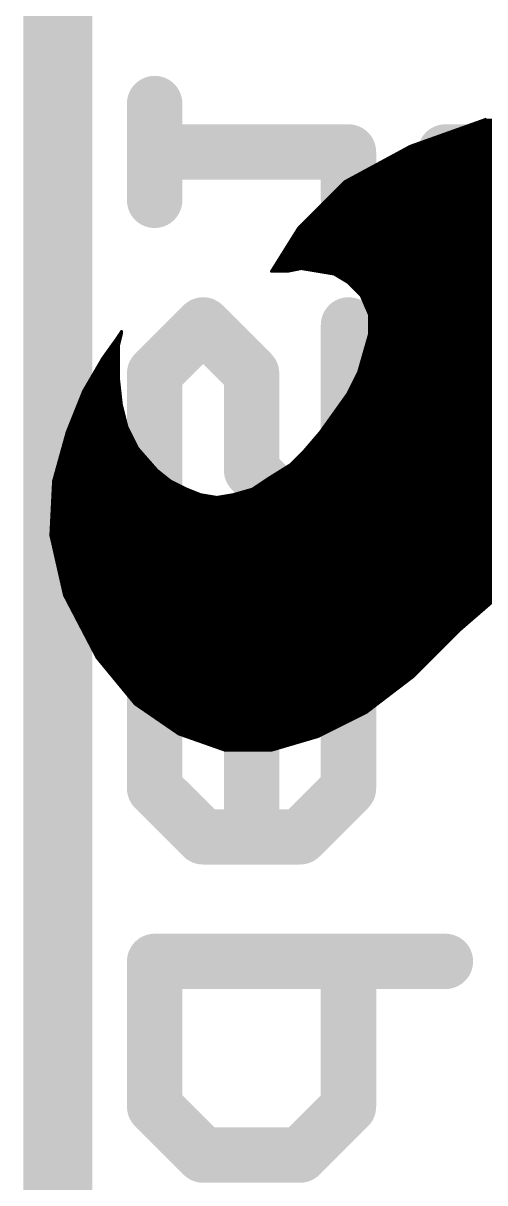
# Model space of a CAD drawing. Extents: x -16 to 96, y -18 to 53.
# Drawn here: x 35.433 to 37.128, y 26.695 to 30.956 of the extents above; entities that cross this region are included whole.
import ezdxf

# ---------------------------------------------------------------- set-up
doc = ezdxf.new("R2010")
doc.units = 0
for name, color, linetype in [('1', 12, 'CONTINUOUS'), ('21', 41, 'CONTINUOUS'), ('22', 40, 'CONTINUOUS')]:
    doc.layers.add(name, color=color, linetype=linetype)

msp = doc.modelspace()

# ---------------------------------------------------------------- linework, layer by layer
at = {"layer": '1', "const_width": 0.254}
msp.add_lwpolyline([(35.56, 35.56), (35.56, 23.4832)], dxfattribs=at)
at = {"layer": '21', "const_width": 0.01}
for points in [[(37.134, 30.604), (36.854, 30.504)], [(37.0948, 30.59), (37.9724, 30.59)], [(37.1228, 30.6), (37.9364, 30.6)], [(36.9828, 30.55), (38.1164, 30.55)], [(37.0108, 30.56), (38.0804, 30.56)], [(37.0388, 30.57), (38.0444, 30.57)], [(37.0668, 30.58), (38.0084, 30.58)], [(36.8708, 30.51), (38.2207, 30.51)], [(36.8988, 30.52), (38.2013, 30.52)], [(36.9268, 30.53), (38.1818, 30.53)], [(36.9548, 30.54), (38.1524, 30.54)], [(36.854, 30.504), (36.614, 30.374)], [(36.7912, 30.47), (38.2986, 30.47)], [(36.8097, 30.48), (38.2792, 30.48)], [(36.8282, 30.49), (38.2597, 30.49)], [(36.8466, 30.5), (38.2402, 30.5)], [(36.6989, 30.42), (38.396, 30.42)], [(36.7174, 30.43), (38.3765, 30.43)], [(36.7358, 30.44), (38.3571, 30.44)], [(36.7543, 30.45), (38.3376, 30.45)], [(36.7728, 30.46), (38.3181, 30.46)], [(36.6251, 30.38), (38.4739, 30.38)], [(36.6435, 30.39), (38.4544, 30.39)], [(36.662, 30.4), (38.435, 30.4)], [(36.6805, 30.41), (38.4155, 30.41)], [(36.614, 30.374), (36.444, 30.204)], [(36.58, 30.34), (38.5491, 30.34)], [(36.59, 30.35), (38.5323, 30.35)], [(36.6, 30.36), (38.5128, 30.36)], [(36.61, 30.37), (38.4934, 30.37)], [(36.54, 30.3), (38.6006, 30.3)], [(36.55, 30.31), (38.5877, 30.31)], [(36.56, 30.32), (38.5749, 30.32)], [(36.57, 30.33), (38.562, 30.33)], [(36.49, 30.25), (38.6649, 30.25)], [(36.5, 30.26), (38.652, 30.26)], [(36.51, 30.27), (38.6391, 30.27)], [(36.52, 30.28), (38.6263, 30.28)], [(36.53, 30.29), (38.6134, 30.29)], [(36.45, 30.21), (38.7163, 30.21)], [(36.46, 30.22), (38.7034, 30.22)], [(36.47, 30.23), (38.6906, 30.23)], [(36.48, 30.24), (38.6777, 30.24)], [(36.444, 30.204), (36.344, 30.044)], [(36.4228, 30.17), (38.7603, 30.17)], [(36.429, 30.18), (38.7496, 30.18)], [(36.4353, 30.19), (38.7389, 30.19)], [(36.4415, 30.2), (38.7283, 30.2)], [(36.3978, 30.13), (38.8029, 30.13)], [(36.404, 30.14), (38.7923, 30.14)], [(36.4103, 30.15), (38.7816, 30.15)], [(36.4165, 30.16), (38.7709, 30.16)], [(36.3665, 30.08), (38.8563, 30.08)], [(36.3728, 30.09), (38.8456, 30.09)], [(36.379, 30.1), (38.8349, 30.1)], [(36.3852, 30.11), (38.8243, 30.11)], [(36.3915, 30.12), (38.8136, 30.12)], [(36.344, 30.044), (36.354, 30.044)], [(36.3478, 30.05), (36.434, 30.05)], [(36.354, 30.06), (38.8776, 30.06)], [(36.354, 30.044), (36.404, 30.044)], [(36.3603, 30.07), (38.8669, 30.07)], [(36.404, 30.044), (36.454, 30.054)], [(36.454, 30.054), (36.514, 30.044)], [(36.478, 30.05), (38.8871, 30.05)], [(36.514, 30.044), (36.574, 30.034)], [(36.538, 30.04), (38.8947, 30.04)], [(36.574, 30.034), (36.624, 30.004)], [(36.5807, 30.03), (38.9024, 30.03)], [(36.5973, 30.02), (38.91, 30.02)], [(36.614, 30.01), (38.9177, 30.01)], [(36.624, 30.004), (36.674, 29.954)], [(36.628, 30), (38.9253, 30)], [(36.638, 29.99), (38.9329, 29.99)], [(36.648, 29.98), (38.9406, 29.98)], [(36.658, 29.97), (38.9482, 29.97)], [(36.668, 29.96), (38.9559, 29.96)], [(36.674, 29.954), (36.704, 29.884)], [(36.6757, 29.95), (38.9635, 29.95)], [(36.68, 29.94), (38.9712, 29.94)], [(36.6843, 29.93), (38.9788, 29.93)], [(36.6886, 29.92), (38.9865, 29.92)], [(36.6929, 29.91), (38.9941, 29.91)], [(36.6971, 29.9), (39.0018, 29.9)], [(36.7014, 29.89), (39.0094, 29.89)], [(36.704, 29.884), (36.704, 29.814)], [(36.704, 29.88), (39.0165, 29.88)], [(36.704, 29.87), (39.0228, 29.87)], [(35.794, 29.824), (35.774, 29.794)], [(35.794, 29.814), (35.794, 29.824)], [(36.704, 29.86), (39.0292, 29.86)], [(36.704, 29.85), (39.0355, 29.85)], [(36.704, 29.84), (39.0418, 29.84)], [(36.704, 29.83), (39.0481, 29.83)], [(35.774, 29.794), (35.724, 29.724)], [(35.764, 29.78), (35.7855, 29.78)], [(35.7711, 29.79), (35.788, 29.79)], [(35.778, 29.8), (35.7905, 29.8)], [(35.784, 29.774), (35.794, 29.814)], [(35.7847, 29.81), (35.793, 29.81)], [(35.7913, 29.82), (35.794, 29.82)], [(36.704, 29.814), (36.684, 29.744)], [(36.6943, 29.78), (39.0797, 29.78)], [(36.6971, 29.79), (39.0734, 29.79)], [(36.7, 29.8), (39.0671, 29.8)], [(36.7029, 29.81), (39.0607, 29.81)], [(36.704, 29.82), (39.0544, 29.82)], [(35.7354, 29.74), (35.784, 29.74)], [(35.7426, 29.75), (35.784, 29.75)], [(35.7497, 29.76), (35.784, 29.76)], [(35.7569, 29.77), (35.784, 29.77)], [(35.784, 29.644), (35.784, 29.774)], [(36.684, 29.744), (36.664, 29.674)], [(36.6829, 29.74), (39.105, 29.74)], [(36.6857, 29.75), (39.0986, 29.75)], [(36.6886, 29.76), (39.0923, 29.76)], [(36.6914, 29.77), (39.086, 29.77)], [(35.724, 29.724), (35.654, 29.604)], [(35.71, 29.7), (35.784, 29.7)], [(35.7158, 29.71), (35.784, 29.71)], [(35.7217, 29.72), (35.784, 29.72)], [(35.7283, 29.73), (35.784, 29.73)], [(36.6714, 29.7), (39.1302, 29.7)], [(36.6743, 29.71), (39.1239, 29.71)], [(36.6771, 29.72), (39.1176, 29.72)], [(36.68, 29.73), (39.1113, 29.73)], [(35.6867, 29.66), (35.784, 29.66)], [(35.6925, 29.67), (35.784, 29.67)], [(35.6983, 29.68), (35.784, 29.68)], [(35.7042, 29.69), (35.784, 29.69)], [(36.664, 29.674), (36.624, 29.594)], [(36.657, 29.66), (39.1493, 29.66)], [(36.662, 29.67), (39.1448, 29.67)], [(36.6657, 29.68), (39.1403, 29.68)], [(36.6686, 29.69), (39.1358, 29.69)], [(35.6575, 29.61), (35.7878, 29.61)], [(35.6633, 29.62), (35.7867, 29.62)], [(35.6692, 29.63), (35.7856, 29.63)], [(35.675, 29.64), (35.7844, 29.64)], [(35.6808, 29.65), (35.784, 29.65)], [(35.794, 29.554), (35.784, 29.644)], [(36.632, 29.61), (39.1718, 29.61)], [(36.637, 29.62), (39.1673, 29.62)], [(36.642, 29.63), (39.1628, 29.63)], [(36.647, 29.64), (39.1583, 29.64)], [(36.652, 29.65), (39.1538, 29.65)], [(35.654, 29.604), (35.594, 29.454)], [(35.6404, 29.57), (35.7922, 29.57)], [(35.6444, 29.58), (35.7911, 29.58)], [(35.6484, 29.59), (35.79, 29.59)], [(35.6524, 29.6), (35.7889, 29.6)], [(36.624, 29.594), (36.574, 29.524)], [(36.6069, 29.57), (39.1898, 29.57)], [(36.614, 29.58), (39.1853, 29.58)], [(36.6211, 29.59), (39.1808, 29.59)], [(36.627, 29.6), (39.1763, 29.6)], [(35.6244, 29.53), (35.8, 29.53)], [(35.6284, 29.54), (35.7975, 29.54)], [(35.6324, 29.55), (35.795, 29.55)], [(35.6364, 29.56), (35.7933, 29.56)], [(35.814, 29.474), (35.794, 29.554)], [(36.574, 29.524), (36.524, 29.454)], [(36.5783, 29.53), (39.2078, 29.53)], [(36.5854, 29.54), (39.2033, 29.54)], [(36.5926, 29.55), (39.1988, 29.55)], [(36.5997, 29.56), (39.1943, 29.56)], [(35.6084, 29.49), (35.81, 29.49)], [(35.6124, 29.5), (35.8075, 29.5)], [(35.6164, 29.51), (35.805, 29.51)], [(35.6204, 29.52), (35.8025, 29.52)], [(36.5497, 29.49), (39.2251, 29.49)], [(36.5569, 29.5), (39.2213, 29.5)], [(36.564, 29.51), (39.2168, 29.51)], [(36.5711, 29.52), (39.2123, 29.52)], [(35.594, 29.454), (35.544, 29.274)], [(35.5901, 29.44), (35.831, 29.44)], [(35.5929, 29.45), (35.826, 29.45)], [(35.5964, 29.46), (35.821, 29.46)], [(35.6004, 29.47), (35.816, 29.47)], [(35.6044, 29.48), (35.8125, 29.48)], [(35.854, 29.394), (35.814, 29.474)], [(36.524, 29.454), (36.464, 29.384)], [(36.512, 29.44), (39.2387, 29.44)], [(36.5206, 29.45), (39.236, 29.45)], [(36.5283, 29.46), (39.2333, 29.46)], [(36.5354, 29.47), (39.2305, 29.47)], [(36.5426, 29.48), (39.2278, 29.48)], [(35.579, 29.4), (35.851, 29.4)], [(35.5818, 29.41), (35.846, 29.41)], [(35.5846, 29.42), (35.841, 29.42)], [(35.5873, 29.43), (35.836, 29.43)], [(36.4777, 29.4), (39.2496, 29.4)], [(36.4863, 29.41), (39.2469, 29.41)], [(36.4949, 29.42), (39.2442, 29.42)], [(36.5034, 29.43), (39.2415, 29.43)], [(35.5679, 29.36), (35.8837, 29.36)], [(35.5707, 29.37), (35.875, 29.37)], [(35.5734, 29.38), (35.8663, 29.38)], [(35.5762, 29.39), (35.8575, 29.39)], [(35.924, 29.314), (35.854, 29.394)], [(36.464, 29.384), (36.414, 29.334)], [(36.44, 29.36), (39.2605, 29.36)], [(36.45, 29.37), (39.2578, 29.37)], [(36.46, 29.38), (39.2551, 29.38)], [(36.4691, 29.39), (39.2524, 29.39)], [(35.5568, 29.32), (35.9188, 29.32)], [(35.5596, 29.33), (35.91, 29.33)], [(35.5623, 29.34), (35.9013, 29.34)], [(35.5651, 29.35), (35.8925, 29.35)], [(35.974, 29.274), (35.924, 29.314)], [(36.414, 29.334), (36.334, 29.284)], [(36.3916, 29.32), (39.2715, 29.32)], [(36.4076, 29.33), (39.2687, 29.33)], [(36.42, 29.34), (39.266, 29.34)], [(36.43, 29.35), (39.2633, 29.35)], [(35.544, 29.274), (35.534, 29.074)], [(35.5438, 29.27), (35.982, 29.27)], [(35.5457, 29.28), (35.9665, 29.28)], [(35.5484, 29.29), (35.954, 29.29)], [(35.5512, 29.3), (35.9415, 29.3)], [(35.554, 29.31), (35.929, 29.31)], [(36.034, 29.244), (35.974, 29.274)], [(36.334, 29.284), (36.274, 29.244)], [(36.313, 29.27), (39.2845, 29.27)], [(36.328, 29.28), (39.2824, 29.28)], [(36.3436, 29.29), (39.2796, 29.29)], [(36.3596, 29.3), (39.2769, 29.3)], [(36.3756, 29.31), (39.2742, 29.31)], [(35.5418, 29.23), (36.069, 29.23)], [(35.5423, 29.24), (36.044, 29.24)], [(35.5428, 29.25), (36.022, 29.25)], [(35.5433, 29.26), (36.002, 29.26)], [(36.084, 29.224), (36.034, 29.244)], [(36.274, 29.244), (36.204, 29.224)], [(36.225, 29.23), (39.2895, 29.23)], [(36.26, 29.24), (39.2883, 29.24)], [(36.283, 29.25), (39.287, 29.25)], [(36.298, 29.26), (39.2858, 29.26)], [(35.5398, 29.19), (39.2945, 29.19)], [(35.5403, 29.2), (39.2933, 29.2)], [(35.5408, 29.21), (39.292, 29.21)], [(35.5413, 29.22), (36.108, 29.22)], [(36.144, 29.214), (36.084, 29.224)], [(36.204, 29.224), (36.144, 29.214)], [(36.18, 29.22), (39.2908, 29.22)], [(35.5378, 29.15), (39.2995, 29.15)], [(35.5383, 29.16), (39.2983, 29.16)], [(35.5388, 29.17), (39.297, 29.17)], [(35.5393, 29.18), (39.2958, 29.18)], [(35.5353, 29.1), (39.3058, 29.1)], [(35.5358, 29.11), (39.3045, 29.11)], [(35.5363, 29.12), (39.3032, 29.12)], [(35.5368, 29.13), (39.302, 29.13)], [(35.5373, 29.14), (39.3008, 29.14)], [(35.534, 29.074), (35.584, 28.854)], [(35.5343, 29.08), (39.3083, 29.08)], [(35.5348, 29.09), (39.307, 29.09)], [(35.5349, 29.07), (39.3095, 29.07)], [(35.5372, 29.06), (39.3107, 29.06)], [(35.5395, 29.05), (39.312, 29.05)], [(35.5417, 29.04), (39.3133, 29.04)], [(35.544, 29.03), (39.314, 29.03)], [(35.5463, 29.02), (39.314, 29.02)], [(35.5485, 29.01), (39.314, 29.01)], [(35.5508, 29), (39.314, 29)], [(35.5531, 28.99), (39.314, 28.99)], [(35.5554, 28.98), (39.314, 28.98)], [(35.5576, 28.97), (39.314, 28.97)], [(35.5599, 28.96), (39.314, 28.96)], [(35.5622, 28.95), (39.314, 28.95)], [(35.5645, 28.94), (39.314, 28.94)], [(35.5667, 28.93), (39.314, 28.93)], [(35.569, 28.92), (37.3254, 28.92)], [(35.5713, 28.91), (37.304, 28.91)], [(35.5735, 28.9), (37.2826, 28.9)], [(35.5758, 28.89), (37.2611, 28.89)], [(35.5781, 28.88), (37.2397, 28.88)], [(35.5804, 28.87), (37.2183, 28.87)], [(35.5826, 28.86), (37.1969, 28.86)], [(35.584, 28.854), (35.704, 28.624)], [(35.5861, 28.85), (37.1794, 28.85)], [(37.034, 28.724), (37.184, 28.854)], [(35.5913, 28.84), (37.1678, 28.84)], [(35.5965, 28.83), (37.1563, 28.83)], [(35.6017, 28.82), (37.1448, 28.82)], [(35.607, 28.81), (37.1332, 28.81)], [(35.6122, 28.8), (37.1217, 28.8)], [(35.6174, 28.79), (37.1102, 28.79)], [(35.6226, 28.78), (37.0986, 28.78)], [(35.6278, 28.77), (37.0871, 28.77)], [(35.633, 28.76), (37.0755, 28.76)], [(35.6383, 28.75), (37.064, 28.75)], [(35.6435, 28.74), (37.0525, 28.74)], [(35.6487, 28.73), (37.0409, 28.73)], [(35.6539, 28.72), (37.03, 28.72)], [(36.864, 28.554), (37.034, 28.724)], [(35.6591, 28.71), (37.02, 28.71)], [(35.6643, 28.7), (37.01, 28.7)], [(35.6696, 28.69), (37, 28.69)], [(35.6748, 28.68), (36.99, 28.68)], [(35.68, 28.67), (36.98, 28.67)], [(35.6852, 28.66), (36.97, 28.66)], [(35.6904, 28.65), (36.96, 28.65)], [(35.6957, 28.64), (36.95, 28.64)], [(35.7009, 28.63), (36.94, 28.63)], [(35.704, 28.624), (35.844, 28.454)], [(35.7073, 28.62), (36.93, 28.62)], [(35.7155, 28.61), (36.92, 28.61)], [(35.7238, 28.6), (36.91, 28.6)], [(35.732, 28.59), (36.9, 28.59)], [(35.7402, 28.58), (36.89, 28.58)], [(35.7485, 28.57), (36.88, 28.57)], [(35.7567, 28.56), (36.87, 28.56)], [(35.7649, 28.55), (36.8588, 28.55)], [(36.694, 28.424), (36.864, 28.554)], [(35.7732, 28.54), (36.8457, 28.54)], [(35.7814, 28.53), (36.8326, 28.53)], [(35.7896, 28.52), (36.8195, 28.52)], [(35.7979, 28.51), (36.8065, 28.51)], [(35.8061, 28.5), (36.7934, 28.5)], [(35.8144, 28.49), (36.7803, 28.49)], [(35.8226, 28.48), (36.7672, 28.48)], [(35.8308, 28.47), (36.7542, 28.47)], [(35.8391, 28.46), (36.7411, 28.46)], [(35.844, 28.454), (36.004, 28.344)], [(35.8498, 28.45), (36.728, 28.45)], [(35.8644, 28.44), (36.7149, 28.44)], [(35.8789, 28.43), (36.7018, 28.43)], [(35.8935, 28.42), (36.686, 28.42)], [(36.514, 28.334), (36.694, 28.424)], [(35.908, 28.41), (36.666, 28.41)], [(35.9225, 28.4), (36.646, 28.4)], [(35.9371, 28.39), (36.626, 28.39)], [(35.9516, 28.38), (36.606, 28.38)], [(35.9662, 28.37), (36.586, 28.37)], [(35.9807, 28.36), (36.566, 28.36)], [(35.9953, 28.35), (36.546, 28.35)], [(36.004, 28.344), (36.174, 28.284)], [(36.0153, 28.34), (36.526, 28.34)], [(36.344, 28.284), (36.514, 28.334)], [(36.0437, 28.33), (36.5004, 28.33)], [(36.072, 28.32), (36.4664, 28.32)], [(36.1003, 28.31), (36.4324, 28.31)], [(36.1287, 28.3), (36.3984, 28.3)], [(36.157, 28.29), (36.3644, 28.29)], [(36.174, 28.284), (36.344, 28.284)]]:
    msp.add_lwpolyline(points, dxfattribs=at)
at = {"layer": '21', "const_width": 0.005}
for points in [[(37.0948, 30.5925, 1), (37.0948, 30.5875)], [(37.1228, 30.6025, 1), (37.1228, 30.5975)], [(36.9828, 30.5525, 1), (36.9828, 30.5475)], [(37.0108, 30.5625, 1), (37.0108, 30.5575)], [(37.0388, 30.5725, 1), (37.0388, 30.5675)], [(37.0668, 30.5825, 1), (37.0668, 30.5775)], [(36.8708, 30.5125, 1), (36.8708, 30.5075)], [(36.8988, 30.5225, 1), (36.8988, 30.5175)], [(36.9268, 30.5325, 1), (36.9268, 30.5275)], [(36.9548, 30.5425, 1), (36.9548, 30.5375)], [(36.7912, 30.4725, 1), (36.7912, 30.4675)], [(36.8097, 30.4825, 1), (36.8097, 30.4775)], [(36.8282, 30.4925, 1), (36.8282, 30.4875)], [(36.8466, 30.5025, 1), (36.8466, 30.4975)], [(36.8532, 30.5064, 1), (36.8548, 30.5016)], [(36.8552, 30.5018, 1), (36.8528, 30.5062)], [(36.6989, 30.4225, 1), (36.6989, 30.4175)], [(36.7174, 30.4325, 1), (36.7174, 30.4275)], [(36.7358, 30.4425, 1), (36.7358, 30.4375)], [(36.7543, 30.4525, 1), (36.7543, 30.4475)], [(36.7728, 30.4625, 1), (36.7728, 30.4575)], [(36.6251, 30.3825, 1), (36.6251, 30.3775)], [(36.6435, 30.3925, 1), (36.6435, 30.3875)], [(36.662, 30.4025, 1), (36.662, 30.3975)], [(36.6805, 30.4125, 1), (36.6805, 30.4075)], [(36.58, 30.3425, 1), (36.58, 30.3375)], [(36.59, 30.3525, 1), (36.59, 30.3475)], [(36.6, 30.3625, 1), (36.6, 30.3575)], [(36.61, 30.3725, 1), (36.61, 30.3675)], [(36.6128, 30.3762, 1), (36.6152, 30.3718)], [(36.6158, 30.3722, 1), (36.6122, 30.3758)], [(36.54, 30.3025, 1), (36.54, 30.2975)], [(36.55, 30.3125, 1), (36.55, 30.3075)], [(36.56, 30.3225, 1), (36.56, 30.3175)], [(36.57, 30.3325, 1), (36.57, 30.3275)], [(36.49, 30.2525, 1), (36.49, 30.2475)], [(36.5, 30.2625, 1), (36.5, 30.2575)], [(36.51, 30.2725, 1), (36.51, 30.2675)], [(36.52, 30.2825, 1), (36.52, 30.2775)], [(36.53, 30.2925, 1), (36.53, 30.2875)], [(36.45, 30.2125, 1), (36.45, 30.2075)], [(36.46, 30.2225, 1), (36.46, 30.2175)], [(36.47, 30.2325, 1), (36.47, 30.2275)], [(36.48, 30.2425, 1), (36.48, 30.2375)], [(36.4228, 30.1725, 1), (36.4228, 30.1675)], [(36.429, 30.1825, 1), (36.429, 30.1775)], [(36.4353, 30.1925, 1), (36.4353, 30.1875)], [(36.4415, 30.2025, 1), (36.4415, 30.1975)], [(36.4422, 30.2058, 1), (36.4458, 30.2022)], [(36.4461, 30.2027, 1), (36.4419, 30.2053)], [(36.3978, 30.1325, 1), (36.3978, 30.1275)], [(36.404, 30.1425, 1), (36.404, 30.1375)], [(36.4103, 30.1525, 1), (36.4103, 30.1475)], [(36.4165, 30.1625, 1), (36.4165, 30.1575)], [(36.3665, 30.0825, 1), (36.3665, 30.0775)], [(36.3728, 30.0925, 1), (36.3728, 30.0875)], [(36.379, 30.1025, 1), (36.379, 30.0975)], [(36.3852, 30.1125, 1), (36.3852, 30.1075)], [(36.3915, 30.1225, 1), (36.3915, 30.1175)], [(36.344, 30.0465, 1), (36.344, 30.0415)], [(36.3419, 30.0453, 1), (36.3461, 30.0427)], [(36.3478, 30.0525, 1), (36.3478, 30.0475)], [(36.354, 30.0625, 1), (36.354, 30.0575)], [(36.354, 30.0465, 1), (36.354, 30.0415)], [(36.354, 30.0415, 1), (36.354, 30.0465)], [(36.3603, 30.0725, 1), (36.3603, 30.0675)], [(36.4035, 30.0465, 1), (36.4045, 30.0415)], [(36.404, 30.0415, 1), (36.404, 30.0465)], [(36.434, 30.0475, 1), (36.434, 30.0525)], [(36.4544, 30.0565, 1), (36.4536, 30.0515)], [(36.4545, 30.0515, 1), (36.4535, 30.0565)], [(36.478, 30.0525, 1), (36.478, 30.0475)], [(36.5144, 30.0465, 1), (36.5136, 30.0415)], [(36.5136, 30.0415, 1), (36.5144, 30.0465)], [(36.538, 30.0425, 1), (36.538, 30.0375)], [(36.5753, 30.0361, 1), (36.5727, 30.0319)], [(36.5736, 30.0315, 1), (36.5744, 30.0365)], [(36.5807, 30.0325, 1), (36.5807, 30.0275)], [(36.5973, 30.0225, 1), (36.5973, 30.0175)], [(36.614, 30.0125, 1), (36.614, 30.0075)], [(36.6258, 30.0058, 1), (36.6222, 30.0022)], [(36.6227, 30.0019, 1), (36.6253, 30.0061)], [(36.628, 30.0025, 1), (36.628, 29.9975)], [(36.638, 29.9925, 1), (36.638, 29.9875)], [(36.648, 29.9825, 1), (36.648, 29.9775)], [(36.658, 29.9725, 1), (36.658, 29.9675)], [(36.668, 29.9625, 1), (36.668, 29.9575)], [(36.6763, 29.955, 1), (36.6717, 29.953)], [(36.6722, 29.9522, 1), (36.6758, 29.9558)], [(36.6757, 29.9525, 1), (36.6757, 29.9475)], [(36.68, 29.9425, 1), (36.68, 29.9375)], [(36.6843, 29.9325, 1), (36.6843, 29.9275)], [(36.6886, 29.9225, 1), (36.6886, 29.9175)], [(36.6929, 29.9125, 1), (36.6929, 29.9075)], [(36.6971, 29.9025, 1), (36.6971, 29.8975)], [(36.7014, 29.8925, 1), (36.7014, 29.8875)], [(36.7065, 29.884, 1), (36.7015, 29.884)], [(36.704, 29.8825, 1), (36.704, 29.8775)], [(36.704, 29.8725, 1), (36.704, 29.8675)], [(36.7017, 29.883, 1), (36.7063, 29.885)], [(35.7965, 29.824, 1), (35.7915, 29.824)], [(35.7961, 29.8226, 1), (35.7919, 29.8254)], [(36.704, 29.8625, 1), (36.704, 29.8575)], [(36.704, 29.8525, 1), (36.704, 29.8475)], [(36.704, 29.8425, 1), (36.704, 29.8375)], [(36.704, 29.8325, 1), (36.704, 29.8275)], [(35.764, 29.7825, 1), (35.764, 29.7775)], [(35.7711, 29.7925, 1), (35.7711, 29.7875)], [(35.7719, 29.7954, 1), (35.7761, 29.7926)], [(35.776, 29.7925, 1), (35.772, 29.7955)], [(35.778, 29.8025, 1), (35.778, 29.7975)], [(35.7847, 29.8125, 1), (35.7847, 29.8075)], [(35.7855, 29.7775, 1), (35.7855, 29.7825)], [(35.788, 29.7875, 1), (35.788, 29.7925)], [(35.7913, 29.8225, 1), (35.7913, 29.8175)], [(35.7905, 29.7975, 1), (35.7905, 29.8025)], [(35.7915, 29.814, 1), (35.7965, 29.814)], [(35.7964, 29.8134, 1), (35.7916, 29.8146)], [(35.793, 29.8075, 1), (35.793, 29.8125)], [(35.794, 29.8175, 1), (35.794, 29.8225)], [(36.6943, 29.7825, 1), (36.6943, 29.7775)], [(36.6971, 29.7925, 1), (36.6971, 29.7875)], [(36.7, 29.8025, 1), (36.7, 29.7975)], [(36.7029, 29.8125, 1), (36.7029, 29.8075)], [(36.704, 29.8225, 1), (36.704, 29.8175)], [(36.7015, 29.814, 1), (36.7065, 29.814)], [(36.7064, 29.8133, 1), (36.7016, 29.8147)], [(35.7354, 29.7425, 1), (35.7354, 29.7375)], [(35.7426, 29.7525, 1), (35.7426, 29.7475)], [(35.7497, 29.7625, 1), (35.7497, 29.7575)], [(35.7569, 29.7725, 1), (35.7569, 29.7675)], [(35.7865, 29.774, 1), (35.7815, 29.774)], [(35.7816, 29.7746, 1), (35.7864, 29.7734)], [(35.784, 29.7675, 1), (35.784, 29.7725)], [(35.784, 29.7575, 1), (35.784, 29.7625)], [(35.784, 29.7475, 1), (35.784, 29.7525)], [(35.784, 29.7375, 1), (35.784, 29.7425)], [(36.6829, 29.7425, 1), (36.6829, 29.7375)], [(36.6816, 29.7447, 1), (36.6864, 29.7433)], [(36.6864, 29.7433, 1), (36.6816, 29.7447)], [(36.6857, 29.7525, 1), (36.6857, 29.7475)], [(36.6886, 29.7625, 1), (36.6886, 29.7575)], [(36.6914, 29.7725, 1), (36.6914, 29.7675)], [(35.71, 29.7025, 1), (35.71, 29.6975)], [(35.7158, 29.7125, 1), (35.7158, 29.7075)], [(35.7217, 29.7225, 1), (35.7217, 29.7175)], [(35.722, 29.7255, 1), (35.726, 29.7225)], [(35.7262, 29.7227, 1), (35.7218, 29.7253)], [(35.7283, 29.7325, 1), (35.7283, 29.7275)], [(35.784, 29.7275, 1), (35.784, 29.7325)], [(35.784, 29.7175, 1), (35.784, 29.7225)], [(35.784, 29.7075, 1), (35.784, 29.7125)], [(35.784, 29.6975, 1), (35.784, 29.7025)], [(36.6714, 29.7025, 1), (36.6714, 29.6975)], [(36.6743, 29.7125, 1), (36.6743, 29.7075)], [(36.6771, 29.7225, 1), (36.6771, 29.7175)], [(36.68, 29.7325, 1), (36.68, 29.7275)], [(35.6867, 29.6625, 1), (35.6867, 29.6575)], [(35.6925, 29.6725, 1), (35.6925, 29.6675)], [(35.6983, 29.6825, 1), (35.6983, 29.6775)], [(35.7042, 29.6925, 1), (35.7042, 29.6875)], [(35.784, 29.6875, 1), (35.784, 29.6925)], [(35.784, 29.6775, 1), (35.784, 29.6825)], [(35.784, 29.6675, 1), (35.784, 29.6725)], [(35.784, 29.6575, 1), (35.784, 29.6625)], [(36.657, 29.6625, 1), (36.657, 29.6575)], [(36.662, 29.6725, 1), (36.662, 29.6675)], [(36.6616, 29.6747, 1), (36.6664, 29.6733)], [(36.6662, 29.6729, 1), (36.6618, 29.6751)], [(36.6657, 29.6825, 1), (36.6657, 29.6775)], [(36.6686, 29.6925, 1), (36.6686, 29.6875)], [(35.6575, 29.6125, 1), (35.6575, 29.6075)], [(35.6633, 29.6225, 1), (35.6633, 29.6175)], [(35.6692, 29.6325, 1), (35.6692, 29.6275)], [(35.675, 29.6425, 1), (35.675, 29.6375)], [(35.6808, 29.6525, 1), (35.6808, 29.6475)], [(35.7865, 29.6443, 1), (35.7815, 29.6437)], [(35.7815, 29.644, 1), (35.7865, 29.644)], [(35.784, 29.6475, 1), (35.784, 29.6525)], [(35.7844, 29.6375, 1), (35.7844, 29.6425)], [(35.7856, 29.6275, 1), (35.7856, 29.6325)], [(35.7867, 29.6175, 1), (35.7867, 29.6225)], [(35.7878, 29.6075, 1), (35.7878, 29.6125)], [(36.632, 29.6125, 1), (36.632, 29.6075)], [(36.637, 29.6225, 1), (36.637, 29.6175)], [(36.642, 29.6325, 1), (36.642, 29.6275)], [(36.647, 29.6425, 1), (36.647, 29.6375)], [(36.652, 29.6525, 1), (36.652, 29.6475)], [(35.6404, 29.5725, 1), (35.6404, 29.5675)], [(35.6444, 29.5825, 1), (35.6444, 29.5775)], [(35.6484, 29.5925, 1), (35.6484, 29.5875)], [(35.6524, 29.6025, 1), (35.6524, 29.5975)], [(35.6518, 29.6053, 1), (35.6562, 29.6027)], [(35.6563, 29.6031, 1), (35.6517, 29.6049)], [(35.7889, 29.5975, 1), (35.7889, 29.6025)], [(35.79, 29.5875, 1), (35.79, 29.5925)], [(35.7911, 29.5775, 1), (35.7911, 29.5825)], [(35.7922, 29.5675, 1), (35.7922, 29.5725)], [(36.6069, 29.5725, 1), (36.6069, 29.5675)], [(36.614, 29.5825, 1), (36.614, 29.5775)], [(36.6211, 29.5925, 1), (36.6211, 29.5875)], [(36.6218, 29.5951, 1), (36.6262, 29.5929)], [(36.626, 29.5925, 1), (36.622, 29.5955)], [(36.627, 29.6025, 1), (36.627, 29.5975)], [(35.6244, 29.5325, 1), (35.6244, 29.5275)], [(35.6284, 29.5425, 1), (35.6284, 29.5375)], [(35.6324, 29.5525, 1), (35.6324, 29.5475)], [(35.6364, 29.5625, 1), (35.6364, 29.5575)], [(35.7964, 29.5546, 1), (35.7916, 29.5534)], [(35.7915, 29.5537, 1), (35.7965, 29.5543)], [(35.7933, 29.5575, 1), (35.7933, 29.5625)], [(35.795, 29.5475, 1), (35.795, 29.5525)], [(35.7975, 29.5375, 1), (35.7975, 29.5425)], [(35.8, 29.5275, 1), (35.8, 29.5325)], [(36.576, 29.5225, 1), (36.572, 29.5255)], [(36.5783, 29.5325, 1), (36.5783, 29.5275)], [(36.5854, 29.5425, 1), (36.5854, 29.5375)], [(36.5926, 29.5525, 1), (36.5926, 29.5475)], [(36.5997, 29.5625, 1), (36.5997, 29.5575)], [(35.6084, 29.4925, 1), (35.6084, 29.4875)], [(35.6124, 29.5025, 1), (35.6124, 29.4975)], [(35.6164, 29.5125, 1), (35.6164, 29.5075)], [(35.6204, 29.5225, 1), (35.6204, 29.5175)], [(35.8025, 29.5175, 1), (35.8025, 29.5225)], [(35.805, 29.5075, 1), (35.805, 29.5125)], [(35.8075, 29.4975, 1), (35.8075, 29.5025)], [(35.81, 29.4875, 1), (35.81, 29.4925)], [(36.5497, 29.4925, 1), (36.5497, 29.4875)], [(36.5569, 29.5025, 1), (36.5569, 29.4975)], [(36.564, 29.5125, 1), (36.564, 29.5075)], [(36.5711, 29.5225, 1), (36.5711, 29.5175)], [(36.572, 29.5255, 1), (36.576, 29.5225)], [(35.5901, 29.4425, 1), (35.5901, 29.4375)], [(35.5929, 29.4525, 1), (35.5929, 29.4475)], [(35.5917, 29.4549, 1), (35.5963, 29.4531)], [(35.5964, 29.4533, 1), (35.5916, 29.4547)], [(35.5964, 29.4625, 1), (35.5964, 29.4575)], [(35.6004, 29.4725, 1), (35.6004, 29.4675)], [(35.6044, 29.4825, 1), (35.6044, 29.4775)], [(35.8162, 29.4751, 1), (35.8118, 29.4729)], [(35.8116, 29.4734, 1), (35.8164, 29.4746)], [(35.8125, 29.4775, 1), (35.8125, 29.4825)], [(35.816, 29.4675, 1), (35.816, 29.4725)], [(35.821, 29.4575, 1), (35.821, 29.4625)], [(35.826, 29.4475, 1), (35.826, 29.4525)], [(35.831, 29.4375, 1), (35.831, 29.4425)], [(36.512, 29.4425, 1), (36.512, 29.4375)], [(36.5206, 29.4525, 1), (36.5206, 29.4475)], [(36.522, 29.4555, 1), (36.526, 29.4525)], [(36.5259, 29.4524, 1), (36.5221, 29.4556)], [(36.5283, 29.4625, 1), (36.5283, 29.4575)], [(36.5354, 29.4725, 1), (36.5354, 29.4675)], [(36.5426, 29.4825, 1), (36.5426, 29.4775)], [(35.579, 29.4025, 1), (35.579, 29.3975)], [(35.5818, 29.4125, 1), (35.5818, 29.4075)], [(35.5846, 29.4225, 1), (35.5846, 29.4175)], [(35.5873, 29.4325, 1), (35.5873, 29.4275)], [(35.836, 29.4275, 1), (35.836, 29.4325)], [(35.841, 29.4175, 1), (35.841, 29.4225)], [(35.846, 29.4075, 1), (35.846, 29.4125)], [(35.851, 29.3975, 1), (35.851, 29.4025)], [(36.4777, 29.4025, 1), (36.4777, 29.3975)], [(36.4863, 29.4125, 1), (36.4863, 29.4075)], [(36.4949, 29.4225, 1), (36.4949, 29.4175)], [(36.5034, 29.4325, 1), (36.5034, 29.4275)], [(35.5679, 29.3625, 1), (35.5679, 29.3575)], [(35.5707, 29.3725, 1), (35.5707, 29.3675)], [(35.5734, 29.3825, 1), (35.5734, 29.3775)], [(35.5762, 29.3925, 1), (35.5762, 29.3875)], [(35.8559, 29.3956, 1), (35.8521, 29.3924)], [(35.8518, 29.3929, 1), (35.8562, 29.3951)], [(35.8575, 29.3875, 1), (35.8575, 29.3925)], [(35.8663, 29.3775, 1), (35.8663, 29.3825)], [(35.875, 29.3675, 1), (35.875, 29.3725)], [(35.8837, 29.3575, 1), (35.8837, 29.3625)], [(36.44, 29.3625, 1), (36.44, 29.3575)], [(36.45, 29.3725, 1), (36.45, 29.3675)], [(36.46, 29.3825, 1), (36.46, 29.3775)], [(36.4621, 29.3856, 1), (36.4659, 29.3824)], [(36.4658, 29.3822, 1), (36.4622, 29.3858)], [(36.4691, 29.3925, 1), (36.4691, 29.3875)], [(35.5568, 29.3225, 1), (35.5568, 29.3175)], [(35.5596, 29.3325, 1), (35.5596, 29.3275)], [(35.5623, 29.3425, 1), (35.5623, 29.3375)], [(35.5651, 29.3525, 1), (35.5651, 29.3475)], [(35.8925, 29.3475, 1), (35.8925, 29.3525)], [(35.9013, 29.3375, 1), (35.9013, 29.3425)], [(35.91, 29.3275, 1), (35.91, 29.3325)], [(35.9188, 29.3175, 1), (35.9188, 29.3225)], [(35.9256, 29.316, 1), (35.9224, 29.312)], [(35.9221, 29.3124, 1), (35.9259, 29.3156)], [(36.3916, 29.3225, 1), (36.3916, 29.3175)], [(36.4076, 29.3325, 1), (36.4076, 29.3275)], [(36.4122, 29.3358, 1), (36.4158, 29.3322)], [(36.4153, 29.3319, 1), (36.4127, 29.3361)], [(36.42, 29.3425, 1), (36.42, 29.3375)], [(36.43, 29.3525, 1), (36.43, 29.3475)], [(35.5438, 29.2725, 1), (35.5438, 29.2675)], [(35.5465, 29.2739, 1), (35.5415, 29.2741)], [(35.5416, 29.2747, 1), (35.5464, 29.2733)], [(35.5457, 29.2825, 1), (35.5457, 29.2775)], [(35.5484, 29.2925, 1), (35.5484, 29.2875)], [(35.5512, 29.3025, 1), (35.5512, 29.2975)], [(35.554, 29.3125, 1), (35.554, 29.3075)], [(35.929, 29.3075, 1), (35.929, 29.3125)], [(35.9415, 29.2975, 1), (35.9415, 29.3025)], [(35.954, 29.2875, 1), (35.954, 29.2925)], [(35.9665, 29.2775, 1), (35.9665, 29.2825)], [(35.9751, 29.2762, 1), (35.9729, 29.2718)], [(35.9724, 29.272, 1), (35.9756, 29.276)], [(35.982, 29.2675, 1), (35.982, 29.2725)], [(36.313, 29.2725, 1), (36.313, 29.2675)], [(36.328, 29.2825, 1), (36.328, 29.2775)], [(36.3327, 29.2861, 1), (36.3353, 29.2819)], [(36.3354, 29.2819, 1), (36.3326, 29.2861)], [(36.3436, 29.2925, 1), (36.3436, 29.2875)], [(36.3596, 29.3025, 1), (36.3596, 29.2975)], [(36.3756, 29.3125, 1), (36.3756, 29.3075)], [(35.5418, 29.2325, 1), (35.5418, 29.2275)], [(35.5423, 29.2425, 1), (35.5423, 29.2375)], [(35.5428, 29.2525, 1), (35.5428, 29.2475)], [(35.5433, 29.2625, 1), (35.5433, 29.2575)], [(36.002, 29.2575, 1), (36.002, 29.2625)], [(36.022, 29.2475, 1), (36.022, 29.2525)], [(36.0349, 29.2463, 1), (36.0331, 29.2417)], [(36.0329, 29.2418, 1), (36.0351, 29.2462)], [(36.044, 29.2375, 1), (36.044, 29.2425)], [(36.069, 29.2275, 1), (36.069, 29.2325)], [(36.225, 29.2325, 1), (36.225, 29.2275)], [(36.26, 29.2425, 1), (36.26, 29.2375)], [(36.2726, 29.2461, 1), (36.2754, 29.2419)], [(36.2747, 29.2416, 1), (36.2733, 29.2464)], [(36.283, 29.2525, 1), (36.283, 29.2475)], [(36.298, 29.2625, 1), (36.298, 29.2575)], [(35.5398, 29.1925, 1), (35.5398, 29.1875)], [(35.5403, 29.2025, 1), (35.5403, 29.1975)], [(35.5408, 29.2125, 1), (35.5408, 29.2075)], [(35.5413, 29.2225, 1), (35.5413, 29.2175)], [(36.0844, 29.2265, 1), (36.0836, 29.2215)], [(36.0831, 29.2217, 1), (36.0849, 29.2263)], [(36.108, 29.2175, 1), (36.108, 29.2225)], [(36.1436, 29.2165, 1), (36.1444, 29.2115)], [(36.1436, 29.2115, 1), (36.1444, 29.2165)], [(36.18, 29.2225, 1), (36.18, 29.2175)], [(36.2033, 29.2264, 1), (36.2047, 29.2216)], [(36.2044, 29.2215, 1), (36.2036, 29.2265)], [(35.5378, 29.1525, 1), (35.5378, 29.1475)], [(35.5383, 29.1625, 1), (35.5383, 29.1575)], [(35.5388, 29.1725, 1), (35.5388, 29.1675)], [(35.5393, 29.1825, 1), (35.5393, 29.1775)], [(35.5353, 29.1025, 1), (35.5353, 29.0975)], [(35.5358, 29.1125, 1), (35.5358, 29.1075)], [(35.5363, 29.1225, 1), (35.5363, 29.1175)], [(35.5368, 29.1325, 1), (35.5368, 29.1275)], [(35.5373, 29.1425, 1), (35.5373, 29.1375)], [(35.5364, 29.0746, 1), (35.5316, 29.0734)], [(35.5315, 29.0741, 1), (35.5365, 29.0739)], [(35.5343, 29.0825, 1), (35.5343, 29.0775)], [(35.5348, 29.0925, 1), (35.5348, 29.0875)], [(35.5349, 29.0725, 1), (35.5349, 29.0675)], [(35.5372, 29.0625, 1), (35.5372, 29.0575)], [(35.5395, 29.0525, 1), (35.5395, 29.0475)], [(35.5417, 29.0425, 1), (35.5417, 29.0375)], [(35.544, 29.0325, 1), (35.544, 29.0275)], [(35.5463, 29.0225, 1), (35.5463, 29.0175)], [(35.5485, 29.0125, 1), (35.5485, 29.0075)], [(35.5508, 29.0025, 1), (35.5508, 28.9975)], [(35.5531, 28.9925, 1), (35.5531, 28.9875)], [(35.5554, 28.9825, 1), (35.5554, 28.9775)], [(35.5576, 28.9725, 1), (35.5576, 28.9675)], [(35.5599, 28.9625, 1), (35.5599, 28.9575)], [(35.5622, 28.9525, 1), (35.5622, 28.9475)], [(35.5645, 28.9425, 1), (35.5645, 28.9375)], [(35.5667, 28.9325, 1), (35.5667, 28.9275)], [(35.569, 28.9225, 1), (35.569, 28.9175)], [(35.5713, 28.9125, 1), (35.5713, 28.9075)], [(35.5735, 28.9025, 1), (35.5735, 28.8975)], [(35.5758, 28.8925, 1), (35.5758, 28.8875)], [(35.5781, 28.8825, 1), (35.5781, 28.8775)], [(35.5804, 28.8725, 1), (35.5804, 28.8675)], [(35.5826, 28.8625, 1), (35.5826, 28.8575)], [(35.5862, 28.8552, 1), (35.5818, 28.8528)], [(35.5816, 28.8534, 1), (35.5864, 28.8546)], [(35.5861, 28.8525, 1), (35.5861, 28.8475)], [(35.5913, 28.8425, 1), (35.5913, 28.8375)], [(35.5965, 28.8325, 1), (35.5965, 28.8275)], [(35.6017, 28.8225, 1), (35.6017, 28.8175)], [(35.607, 28.8125, 1), (35.607, 28.8075)], [(35.6122, 28.8025, 1), (35.6122, 28.7975)], [(37.1217, 28.7975, 1), (37.1217, 28.8025)], [(35.6174, 28.7925, 1), (35.6174, 28.7875)], [(35.6226, 28.7825, 1), (35.6226, 28.7775)], [(35.6278, 28.7725, 1), (35.6278, 28.7675)], [(35.633, 28.7625, 1), (35.633, 28.7575)], [(37.0755, 28.7575, 1), (37.0755, 28.7625)], [(37.0871, 28.7675, 1), (37.0871, 28.7725)], [(37.0986, 28.7775, 1), (37.0986, 28.7825)], [(37.1102, 28.7875, 1), (37.1102, 28.7925)], [(35.6383, 28.7525, 1), (35.6383, 28.7475)], [(35.6435, 28.7425, 1), (35.6435, 28.7375)], [(35.6487, 28.7325, 1), (35.6487, 28.7275)], [(35.6539, 28.7225, 1), (35.6539, 28.7175)], [(37.03, 28.7175, 1), (37.03, 28.7225)], [(37.0324, 28.7259, 1), (37.0356, 28.7221)], [(37.0358, 28.7222, 1), (37.0322, 28.7258)], [(37.0409, 28.7275, 1), (37.0409, 28.7325)], [(37.0525, 28.7375, 1), (37.0525, 28.7425)], [(37.064, 28.7475, 1), (37.064, 28.7525)], [(35.6591, 28.7125, 1), (35.6591, 28.7075)], [(35.6643, 28.7025, 1), (35.6643, 28.6975)], [(35.6696, 28.6925, 1), (35.6696, 28.6875)], [(35.6748, 28.6825, 1), (35.6748, 28.6775)], [(36.99, 28.6775, 1), (36.99, 28.6825)], [(37, 28.6875, 1), (37, 28.6925)], [(37.01, 28.6975, 1), (37.01, 28.7025)], [(37.02, 28.7075, 1), (37.02, 28.7125)], [(35.68, 28.6725, 1), (35.68, 28.6675)], [(35.6852, 28.6625, 1), (35.6852, 28.6575)], [(35.6904, 28.6525, 1), (35.6904, 28.6475)], [(35.6957, 28.6425, 1), (35.6957, 28.6375)], [(35.7009, 28.6325, 1), (35.7009, 28.6275)], [(36.94, 28.6275, 1), (36.94, 28.6325)], [(36.95, 28.6375, 1), (36.95, 28.6425)], [(36.96, 28.6475, 1), (36.96, 28.6525)], [(36.97, 28.6575, 1), (36.97, 28.6625)], [(36.98, 28.6675, 1), (36.98, 28.6725)], [(35.7059, 28.6256, 1), (35.7021, 28.6224)], [(35.7018, 28.6228, 1), (35.7062, 28.6252)], [(35.7073, 28.6225, 1), (35.7073, 28.6175)], [(35.7155, 28.6125, 1), (35.7155, 28.6075)], [(35.7238, 28.6025, 1), (35.7238, 28.5975)], [(35.732, 28.5925, 1), (35.732, 28.5875)], [(36.9, 28.5875, 1), (36.9, 28.5925)], [(36.91, 28.5975, 1), (36.91, 28.6025)], [(36.92, 28.6075, 1), (36.92, 28.6125)], [(36.93, 28.6175, 1), (36.93, 28.6225)], [(35.7402, 28.5825, 1), (35.7402, 28.5775)], [(35.7485, 28.5725, 1), (35.7485, 28.5675)], [(35.7567, 28.5625, 1), (35.7567, 28.5575)], [(35.7649, 28.5525, 1), (35.7649, 28.5475)], [(36.8588, 28.5475, 1), (36.8588, 28.5525)], [(36.8622, 28.5558, 1), (36.8658, 28.5522)], [(36.8655, 28.552, 1), (36.8625, 28.556)], [(36.87, 28.5575, 1), (36.87, 28.5625)], [(36.88, 28.5675, 1), (36.88, 28.5725)], [(36.89, 28.5775, 1), (36.89, 28.5825)], [(35.7732, 28.5425, 1), (35.7732, 28.5375)], [(35.7814, 28.5325, 1), (35.7814, 28.5275)], [(35.7896, 28.5225, 1), (35.7896, 28.5175)], [(35.7979, 28.5125, 1), (35.7979, 28.5075)], [(36.8065, 28.5075, 1), (36.8065, 28.5125)], [(36.8195, 28.5175, 1), (36.8195, 28.5225)], [(36.8326, 28.5275, 1), (36.8326, 28.5325)], [(36.8457, 28.5375, 1), (36.8457, 28.5425)], [(35.8061, 28.5025, 1), (35.8061, 28.4975)], [(35.8144, 28.4925, 1), (35.8144, 28.4875)], [(35.8226, 28.4825, 1), (35.8226, 28.4775)], [(35.8308, 28.4725, 1), (35.8308, 28.4675)], [(35.8391, 28.4625, 1), (35.8391, 28.4575)], [(36.7411, 28.4575, 1), (36.7411, 28.4625)], [(36.7542, 28.4675, 1), (36.7542, 28.4725)], [(36.7672, 28.4775, 1), (36.7672, 28.4825)], [(36.7803, 28.4875, 1), (36.7803, 28.4925)], [(36.7934, 28.4975, 1), (36.7934, 28.5025)], [(35.8454, 28.4561, 1), (35.8426, 28.4519)], [(35.8421, 28.4524, 1), (35.8459, 28.4556)], [(35.8498, 28.4525, 1), (35.8498, 28.4475)], [(35.8644, 28.4425, 1), (35.8644, 28.4375)], [(35.8789, 28.4325, 1), (35.8789, 28.4275)], [(35.8935, 28.4225, 1), (35.8935, 28.4175)], [(36.686, 28.4175, 1), (36.686, 28.4225)], [(36.6925, 28.426, 1), (36.6955, 28.422)], [(36.6951, 28.4218, 1), (36.6929, 28.4262)], [(36.7018, 28.4275, 1), (36.7018, 28.4325)], [(36.7149, 28.4375, 1), (36.7149, 28.4425)], [(36.728, 28.4475, 1), (36.728, 28.4525)], [(35.908, 28.4125, 1), (35.908, 28.4075)], [(35.9225, 28.4025, 1), (35.9225, 28.3975)], [(35.9371, 28.3925, 1), (35.9371, 28.3875)], [(35.9516, 28.3825, 1), (35.9516, 28.3775)], [(36.606, 28.3775, 1), (36.606, 28.3825)], [(36.626, 28.3875, 1), (36.626, 28.3925)], [(36.646, 28.3975, 1), (36.646, 28.4025)], [(36.666, 28.4075, 1), (36.666, 28.4125)], [(35.9662, 28.3725, 1), (35.9662, 28.3675)], [(35.9807, 28.3625, 1), (35.9807, 28.3575)], [(35.9953, 28.3525, 1), (35.9953, 28.3475)], [(36.0048, 28.3464, 1), (36.0032, 28.3416)], [(36.0026, 28.3419, 1), (36.0054, 28.3461)], [(36.0153, 28.3425, 1), (36.0153, 28.3375)], [(36.5129, 28.3362, 1), (36.5151, 28.3318)], [(36.5147, 28.3316, 1), (36.5133, 28.3364)], [(36.526, 28.3375, 1), (36.526, 28.3425)], [(36.546, 28.3475, 1), (36.546, 28.3525)], [(36.566, 28.3575, 1), (36.566, 28.3625)], [(36.586, 28.3675, 1), (36.586, 28.3725)], [(36.0437, 28.3325, 1), (36.0437, 28.3275)], [(36.072, 28.3225, 1), (36.072, 28.3175)], [(36.1003, 28.3125, 1), (36.1003, 28.3075)], [(36.1287, 28.3025, 1), (36.1287, 28.2975)], [(36.157, 28.2925, 1), (36.157, 28.2875)], [(36.3644, 28.2875, 1), (36.3644, 28.2925)], [(36.3984, 28.2975, 1), (36.3984, 28.3025)], [(36.4324, 28.3075, 1), (36.4324, 28.3125)], [(36.4664, 28.3175, 1), (36.4664, 28.3225)], [(36.5004, 28.3275, 1), (36.5004, 28.3325)], [(36.174, 28.2865, 1), (36.174, 28.2815)], [(36.1732, 28.2816, 1), (36.1748, 28.2864)], [(36.3433, 28.2864, 1), (36.3447, 28.2816)], [(36.344, 28.2815, 1), (36.344, 28.2865)]]:
    msp.add_lwpolyline(points, format="xyb", dxfattribs=at)
at = {"layer": '22', "const_width": 0.2032}
for points in [[(35.9156, 30.305), (35.9156, 30.6609)], [(36.6274, 30.4829), (35.9156, 30.4829)], [(36.6274, 30.305), (36.6274, 30.4829)], [(37.1613, 30.4829), (36.9833, 30.4829)], [(35.9156, 29.6694), (36.0936, 29.8474)], [(36.0936, 29.8474), (36.2715, 29.6694)], [(36.6274, 29.3135), (36.6274, 29.8474)], [(35.9156, 29.1356), (35.9156, 29.6694)], [(36.2715, 29.6694), (36.2715, 29.3135)], [(36.2715, 29.3135), (36.4495, 29.1356)], [(36.4495, 29.1356), (36.6274, 29.3135)], [(36.4495, 28.678), (36.2715, 28.678)], [(36.2715, 28.678), (36.2715, 27.9662)], [(36.6274, 28.5), (36.4495, 28.678)], [(35.9156, 28.5), (35.9156, 28.1441)], [(36.6274, 28.1441), (36.6274, 28.5)], [(35.9156, 28.1441), (36.0936, 27.9662)], [(36.4495, 27.9662), (36.6274, 28.1441)], [(36.0936, 27.9662), (36.4495, 27.9662)], [(36.9833, 27.5086), (35.9156, 27.5086)], [(35.9156, 27.5086), (35.9156, 26.9747)], [(36.6274, 26.9747), (36.6274, 27.5086)], [(35.9156, 26.9747), (36.0936, 26.7968)], [(36.4495, 26.7968), (36.6274, 26.9747)], [(36.0936, 26.7968), (36.4495, 26.7968)]]:
    msp.add_lwpolyline(points, dxfattribs=at)
at = {"layer": '22', "const_width": 0.1016}
for points in [[(35.9664, 30.6609, 1), (35.8648, 30.6609)], [(35.9156, 30.5337, 1), (35.9156, 30.4321)], [(36.6782, 30.4829, 1), (36.5766, 30.4829)], [(36.6274, 30.4321, 1), (36.6274, 30.5337)], [(36.9833, 30.5337, 1), (36.9833, 30.4321)], [(37.1613, 30.4321, 1), (37.1613, 30.5337)], [(35.8648, 30.305, 1), (35.9664, 30.305)], [(36.5766, 30.305, 1), (36.6782, 30.305)], [(36.1295, 29.8833, 1), (36.0576, 29.8115)], [(36.1295, 29.8115, 1), (36.0576, 29.8833)], [(36.6782, 29.8474, 1), (36.5766, 29.8474)], [(35.9664, 29.6694, 1), (35.8648, 29.6694)], [(35.8797, 29.7054, 1), (35.9515, 29.6335)], [(36.3223, 29.6694, 1), (36.2207, 29.6694)], [(36.2356, 29.6335, 1), (36.3074, 29.7054)], [(36.3074, 29.3494, 1), (36.2356, 29.2776)], [(36.6633, 29.2776, 1), (36.5915, 29.3494)], [(36.2207, 29.3135, 1), (36.3223, 29.3135)], [(36.5766, 29.3135, 1), (36.6782, 29.3135)], [(36.4135, 29.1715, 1), (36.4854, 29.0997)], [(36.4135, 29.0997, 1), (36.4854, 29.1715)], [(35.8648, 29.1356, 1), (35.9664, 29.1356)], [(36.2715, 28.7288, 1), (36.2715, 28.6272)], [(36.3223, 28.678, 1), (36.2207, 28.678)], [(36.4854, 28.7139, 1), (36.4135, 28.6421)], [(36.4495, 28.6272, 1), (36.4495, 28.7288)], [(35.9664, 28.5, 1), (35.8648, 28.5)], [(36.6782, 28.5, 1), (36.5766, 28.5)], [(36.5915, 28.4641, 1), (36.6633, 28.536)], [(35.9515, 28.18, 1), (35.8797, 28.1082)], [(36.6633, 28.1082, 1), (36.5915, 28.18)], [(35.8648, 28.1441, 1), (35.9664, 28.1441)], [(36.5766, 28.1441, 1), (36.6782, 28.1441)], [(36.0936, 28.017, 1), (36.0936, 27.9154)], [(36.0576, 27.9303, 1), (36.1295, 28.0021)], [(36.4135, 28.0021, 1), (36.4854, 27.9303)], [(36.4495, 27.9154, 1), (36.4495, 28.017)], [(36.2207, 27.9662, 1), (36.3223, 27.9662)], [(35.9156, 27.5594, 1), (35.9156, 27.4578)], [(35.9664, 27.5086, 1), (35.8648, 27.5086)], [(36.6782, 27.5086, 1), (36.5766, 27.5086)], [(36.9833, 27.4578, 1), (36.9833, 27.5594)], [(35.9515, 27.0107, 1), (35.8797, 26.9388)], [(36.6633, 26.9388, 1), (36.5915, 27.0107)], [(35.8648, 26.9747, 1), (35.9664, 26.9747)], [(36.5766, 26.9747, 1), (36.6782, 26.9747)], [(36.0936, 26.8476, 1), (36.0936, 26.746)], [(36.4495, 26.746, 1), (36.4495, 26.8476)], [(36.0576, 26.7609, 1), (36.1295, 26.8327)], [(36.4135, 26.8327, 1), (36.4854, 26.7609)]]:
    msp.add_lwpolyline(points, format="xyb", dxfattribs=at)

doc.saveas('drawing.dxf')
